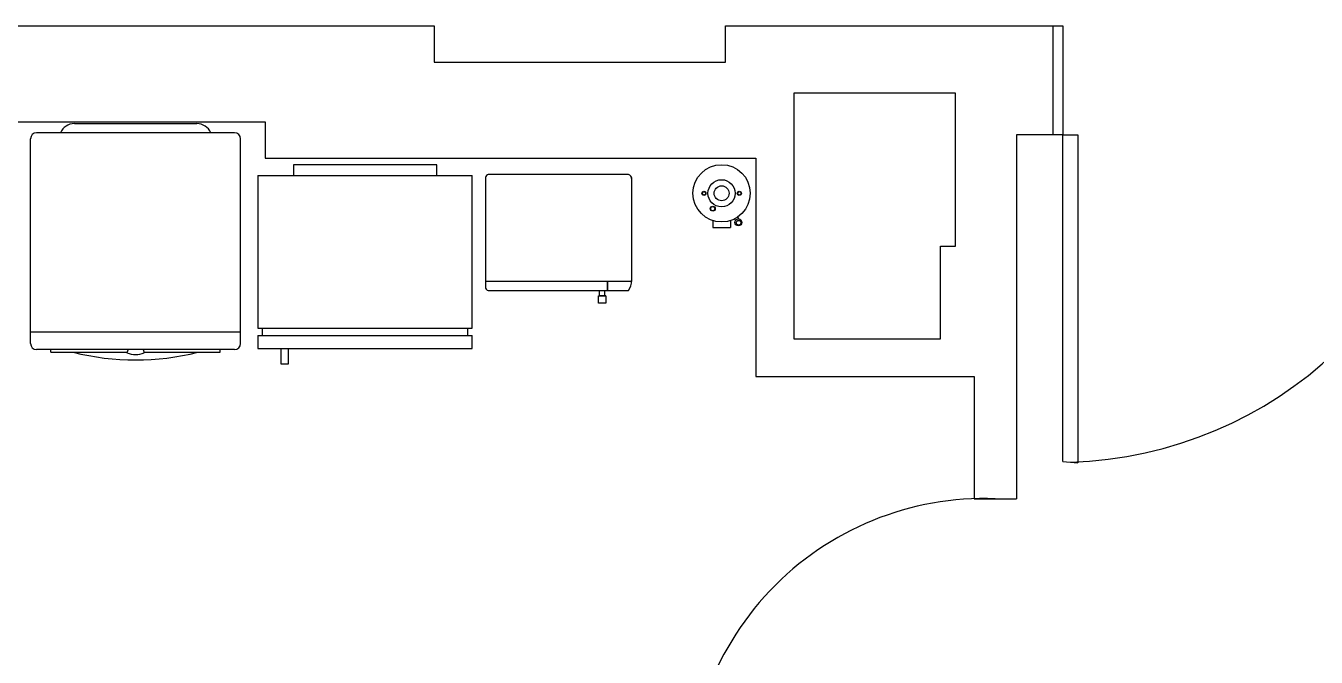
# Model space of a CAD drawing. Header units: millimetres. Extents: x 2377 to 4712, y -254 to 3188.
# Drawn here: x 2524.4 to 2599.4, y 1131.1 to 1167.9 of the extents above; entities that cross this region are included whole.
import ezdxf

# ---------------------------------------------------------------- set-up
doc = ezdxf.new("R2010")
doc.units = ezdxf.units.MM
doc.layers.add('Mobiliario', color=254, linetype='Continuous')
doc.layers.add('www.dwgautocad.com', color=7, linetype='Continuous')

# ---------------------------------------------------------------- blocks, each defined once
blk = doc.blocks.new('cl03b-planta')
for p, q in [((1.0626, 3.5681), (0.4116, 3.5681)), ((0.5358, 3.5982), (0.9385, 3.5982)), ((0.3916, 2.8744), (0.3916, 3.5481)), ((1.0826, 2.8744), (1.0826, 3.5481)), ((1.0826, 2.9115), (0.3916, 2.9115)), ((1.0626, 2.8544), (0.4116, 2.8544)), ((0.4586, 2.8457), (0.4586, 2.8544)), ((0.4586, 2.8457), (0.7093, 2.8457)), ((0.7649, 2.8457), (1.0157, 2.8457)), ((1.0157, 2.8457), (1.0157, 2.8544))]:
    blk.add_line(p, q)
for points in [[(0.7122, 2.8544), (0.7089, 2.8443)], [(0.7621, 2.8544), (0.7654, 2.8443)]]:
    blk.add_lwpolyline(points)
for centre, radius, start, end in [((0.4116, 3.5481), 0.02, 90, 180), ((0.5358, 3.5482), 0.05, 90, 156.5268), ((0.9385, 3.5482), 0.05, 23.4732, 90), ((1.0626, 3.5481), 0.02, 0, 90), ((0.4116, 2.8744), 0.02, 180, 270), ((0.7371, 3.6638), 0.8434, 255.9297, 284.0703), ((0.7371, 2.9068), 0.0686, 245.6647, 294.3353), ((1.0626, 2.8744), 0.02, 270, 0)]:
    blk.add_arc(centre, radius, start, end)
blk = doc.blocks.new('CL-27-PLANTA-www.dwgautocad.com')
at = {"layer": 'www.dwgautocad.com', "ltscale": 0.3}
for p, q in [((9.7236, 1.6297), (9.6886, 1.6297)), ((9.6886, 1.6297), (9.6886, 1.5597)), ((9.7236, 1.5597), (9.7236, 1.6297)), ((9.8282, 1.5597), (8.8426, 1.5597)), ((8.8426, 1.5597), (8.8426, 1.4989)), ((9.8282, 1.4989), (9.8282, 1.5597)), ((9.8282, 1.4989), (8.8426, 1.4989)), ((8.8626, 1.4989), (8.8626, 1.4655)), ((9.8082, 1.4655), (9.8082, 1.4989)), ((9.8282, 1.4655), (8.8426, 1.4655)), ((8.8426, 1.4655), (8.8426, 0.764)), ((9.8282, 0.764), (9.8282, 1.4655)), ((9.8282, 0.764), (8.8426, 0.764)), ((9.0054, 0.764), (9.0054, 0.714)), ((9.0054, 0.714), (9.6654, 0.714)), ((9.6654, 0.714), (9.6654, 0.764))]:
    blk.add_line(p, q, dxfattribs=at)
blk = doc.blocks.new('IN04-3')
at = {"color": 0}
for p, q in [((0.094, -0.1878), (0.1015, -0.2008)), ((0.1156, -0.1753), (0.1231, -0.1883)), ((-0.065, -0.1997), (-0.065, -0.25)), ((-0.065, -0.25), (0.065, -0.25)), ((0.065, -0.1997), (0.065, -0.25))]:
    blk.add_line(p, q, dxfattribs=at)
for centre, radius in [((0, 0), 0.21), ((0, 0), 0.1), ((-0.13, 0), 0.015), ((-0.13, 0), 0.0125), ((-0.13, 0), 0.0125), ((0, 0), 0.055), ((0.13, 0), 0.015), ((0.13, 0), 0.0125), ((0.13, 0), 0.0125), ((-0.065, -0.1126), 0.018), ((-0.065, -0.1126), 0.015), ((0.1231, -0.2133), 0.025), ((0.1247, -0.2159), 0.0175)]:
    blk.add_circle(centre, radius, dxfattribs=at)

msp = doc.modelspace()

# ---------------------------------------------------------------- linework, layer by layer
at = {"transparency": 33554687}
for p, q in [((2463.564, 1167.857), (2548.168, 1167.857)), ((2548.168, 1167.857), (2548.168, 1165.742)), ((2565.089, 1165.742), (2565.089, 1167.857)), ((2565.089, 1167.857), (2584.124, 1167.857)), ((2584.124, 1167.857), (2584.124, 1161.512)), ((2584.124, 1167.857), (2584.697, 1167.857)), ((2584.697, 1167.857), (2584.697, 1161.512)), ((2548.168, 1165.742), (2565.089, 1165.742)), ((2578.466, 1163.943), (2569.059, 1163.943)), ((2569.059, 1163.943), (2569.059, 1149.662)), ((2578.466, 1155.046), (2578.466, 1163.943)), ((2462.549, 1162.276), (2538.334, 1162.276)), ((2538.334, 1162.276), (2538.334, 1160.161)), ((2584.124, 1161.512), (2582.009, 1161.512)), ((2582.009, 1161.512), (2582.009, 1140.361)), ((2584.697, 1161.512), (2584.124, 1161.512)), ((2538.334, 1160.161), (2566.854, 1160.161)), ((2566.854, 1160.161), (2566.854, 1147.471)), ((2577.598, 1149.662), (2577.598, 1155.046)), ((2577.598, 1155.046), (2578.466, 1155.046)), ((2569.059, 1149.662), (2577.598, 1149.662)), ((2566.854, 1147.471), (2579.545, 1147.471)), ((2579.545, 1147.471), (2579.545, 1140.361)), ((2579.545, 1140.361), (2582.009, 1140.361))]:
    msp.add_line(p, q, dxfattribs=at)
for points in [[(2551.338, 1159.203, 0.414214), (2551.136, 1159.031), (2551.136, 1152.635)], [(2559.638, 1158.973, 0.414214), (2559.466, 1159.203), (2551.308, 1159.203)], [(2559.638, 1159.031), (2559.638, 1152.982), (2558.243, 1152.982), (2558.243, 1152.463), (2559.466, 1152.463, 0.161521), (2559.638, 1153.05)], [(2551.136, 1152.689, 0.414214), (2551.308, 1152.463), (2558.243, 1152.463), (2558.243, 1152.982), (2551.136, 1152.982)]]:
    msp.add_lwpolyline(points, format="xyb", dxfattribs=at)
msp.add_lwpolyline([(2557.774, 1152.463), (2558.067, 1152.463), (2558.067, 1152.158), (2558.13, 1152.158), (2557.774, 1152.158), (2558.13, 1152.158), (2558.13, 1151.738), (2557.711, 1151.738), (2557.711, 1152.158), (2557.774, 1152.158)], close=True, dxfattribs=at)
at = {"layer": 'Mobiliario', "transparency": 33554687}
for p, q in [((2584.697, 1142.527), (2584.697, 1161.512)), ((2584.697, 1161.512), (2585.582, 1161.512)), ((2585.582, 1161.512), (2585.582, 1142.446)), ((2584.697, 1142.527), (2585.582, 1142.446))]:
    msp.add_line(p, q, dxfattribs=at)
for centre, radius, start, end in [((2584.395, 1166.03), 23.555, 271.81076, 354.84827), ((2580.161, 1123.154), 17.218, 87.94939, 184.99499)]:
    msp.add_arc(centre, radius, start, end, dxfattribs=at)

# ---------------------------------------------------------------- block references
at = {"transparency": 33554687, "xscale": 7.92325178543557, "yscale": 7.92325178543557, "zscale": 7.92325178543557}
msp.add_blockref('IN04-3', (2564.869, 1158.118), dxfattribs=at)
at = {"layer": 'Mobiliario', "transparency": 33554687, "xscale": 17.66792897843243, "yscale": 17.66792897843243, "zscale": 17.66792897843243}
msp.add_blockref('cl03b-planta', (2517.783, 1098.598), dxfattribs=at)
at = {"layer": 'Mobiliario', "color": 251, "true_color": 0x636466, "transparency": 33554684, "xscale": 12.64008894873018, "yscale": 12.64008894873018, "zscale": 12.64008894873018, "rotation": 180}
msp.add_blockref('CL-27-PLANTA-www.dwgautocad.com', (2662.15, 1168.801), dxfattribs=at)

doc.saveas('drawing.dxf')
